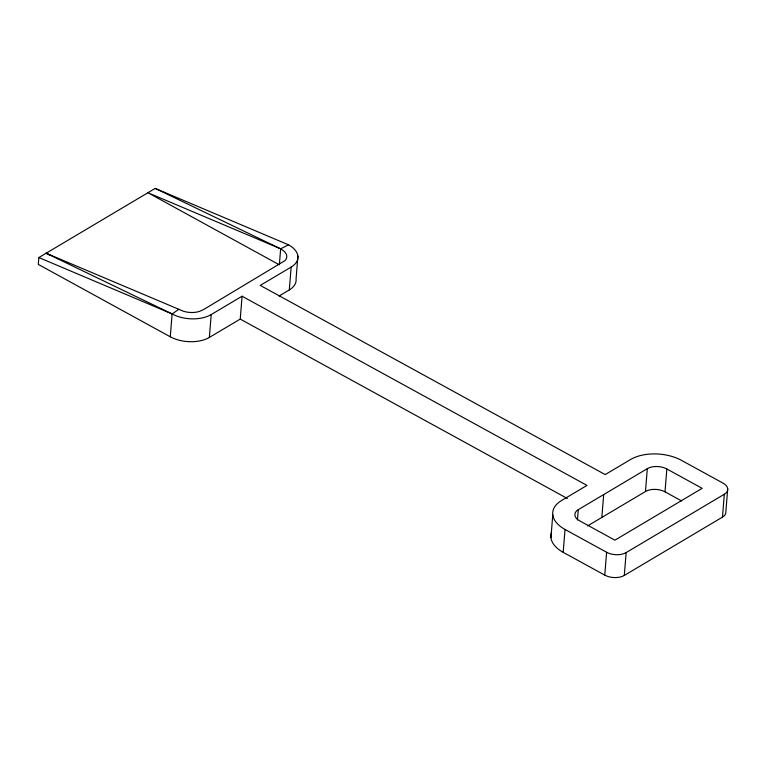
<?xml version="1.0" encoding="UTF-8"?>
<svg xmlns="http://www.w3.org/2000/svg" width="766" height="766" viewBox="0 0 766 766"><rect width="100%" height="100%" fill="white"/><g stroke="black" fill="none" stroke-linecap="round" stroke-linejoin="round"><path stroke-width="1.15" d="M279.025 296.04L289.309 289.931L291.147 267.066A27.758 15.646 4.6 0 0 288.485 244.804L155.211 188.407L38.855 257.548L38.3 264.404L170.282 336.791A27.758 15.646 4.6 0 0 209.367 337.423L240.237 319.087L242.075 296.222L586.986 485.405L561.564 500.514A36.088 20.337 4.6 0 0 565.03 529.459L563.192 552.324L604.767 575.122A13.884 7.823 4.6 0 0 624.309 575.438L722.482 517.117A13.884 7.823 4.6 0 0 725.862 511.611L727.7 488.756M170.282 336.791L172.12 313.936L178.861 309.311L183.064 311.12A16.565 9.336 4.6 0 0 199.543 311.389L203.335 309.703L285.115 260.545A16.565 9.336 4.6 0 0 283.995 251.152L280.653 248.826L155.211 188.407M209.367 337.423L211.205 314.567L242.075 296.222M280.653 248.826L279.37 264.825L147.934 192.735L280.653 248.826L288.485 244.804M297.907 256.064L296.069 278.929A27.758 15.646 4.6 0 1 289.309 289.931M550.936 537.675L552.774 514.819M577.44 519.961L578.263 509.677L647.308 468.658A13.884 7.823 4.6 0 1 666.851 468.974L702.154 488.335L614.907 540.174L579.594 520.803A13.884 7.823 4.6 0 1 578.263 509.677M601.846 517.433L603.694 494.568M604.767 575.122L606.605 552.267L565.03 529.459M624.309 575.438L626.148 552.583L724.32 494.252A13.884 7.823 4.6 0 0 722.989 483.116L681.414 460.318A36.088 20.337 4.6 0 0 630.6 459.495L605.197 474.594L260.277 285.412L291.147 267.066M587.608 525.888L645.47 491.513L647.308 468.658M681.625 500.945L665.003 491.829L666.851 468.974M722.482 517.117L724.32 494.252M50.307 255.509L46.132 253.22L178.861 309.311M38.855 257.548L172.12 313.936A27.758 15.646 4.6 0 0 211.205 314.567M46.132 253.22L172.12 313.936M240.237 319.087L567.328 498.494M645.47 491.513A13.884 7.823 4.6 0 1 665.003 491.829M563.192 552.324A36.088 20.337 4.6 0 1 551.53 532.399M626.148 552.583A13.884 7.823 4.6 0 1 606.605 552.267"/></g></svg>
